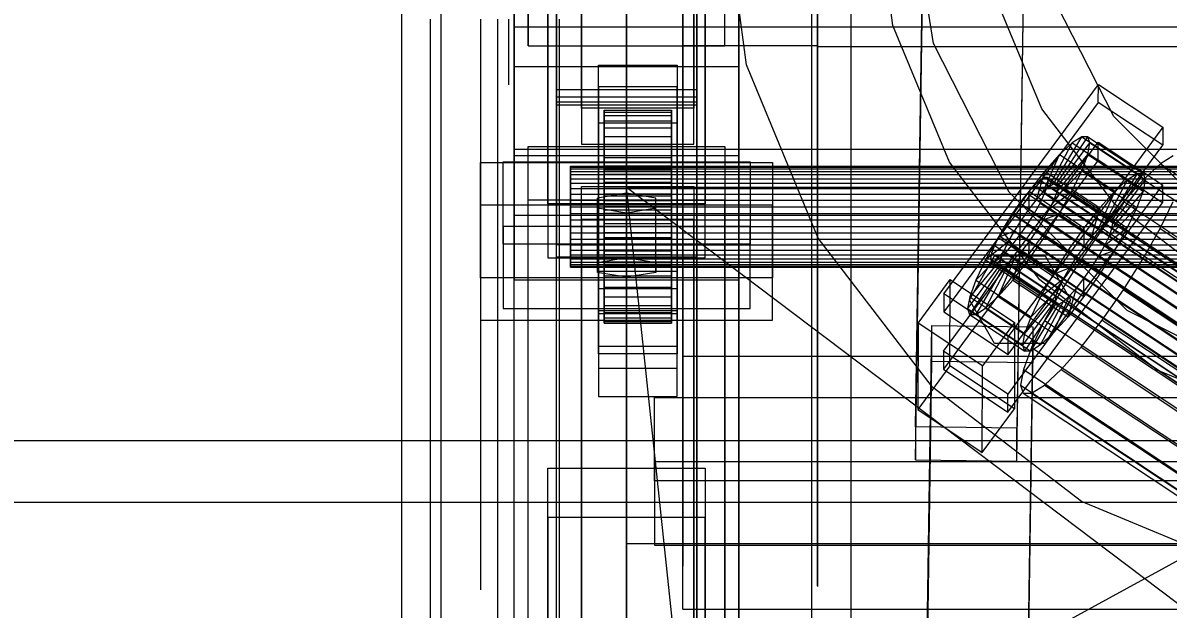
# Model space of a CAD drawing. Header units: millimetres. Extents: x -1970 to 34302, y -65268 to 6837.
# Drawn here: x -537.5 to -333.6, y -34380 to -34275.7 of the extents above; entities that cross this region are included whole.
import ezdxf

# ---------------------------------------------------------------- set-up
doc = ezdxf.new("R2010")
doc.units = ezdxf.units.MM
for name, color, linetype, lineweight in [('COTAS_O', 1, 'Continuous', 0), ('frontal_briquetadora', 7, 'Continuous', 0), ('frontal_C01', 7, 'Continuous', 0), ('frontal_C02', 7, 'Continuous', 0), ('frontal_mezcladora', 7, 'Continuous', 0), ('frontal_tolva', 7, 'Continuous', 0)]:
    doc.layers.add(name, color=color, linetype=linetype, lineweight=lineweight)
doc.dimstyles.new('R19_100', dxfattribs={"dimtxt": 250, "dimasz": 150, "dimexe": 150, "dimexo": 80, "dimgap": 100, "dimtad": 1, "dimtih": 1, "dimtoh": 1, "dimdsep": 46, "dimcen": 0.09, "dimadec": 0, "dimazin": 0, "dimtfac": 1, "dimtdec": 4, "dimtofl": 0, "dimtmove": 0, "dimatfit": 3, "dimfxl": 1, "dimtolj": 1, "dimtzin": 0, "dimarcsym": 0})

# ---------------------------------------------------------------- blocks, each defined once
blk = doc.blocks.new('*D35')
at = {"layer": 'COTAS_O', "color": 0, "lineweight": -2, "transparency": 16777216}
for p, q in [((-1725, -34320), (-1725, -33550)), ((1725, -34320), (1725, -33550)), ((-1575, -33700), (1575, -33700))]:
    blk.add_line(p, q, dxfattribs=at)
at = {"layer": 'COTAS_O', "color": 0, "transparency": 16777216}
for points in [[(-1575, -33675), (-1575, -33725), (-1725, -33700)], [(1575, -33675), (1575, -33725), (1725, -33700)]]:
    blk.add_solid(points, dxfattribs=at)
at = {"layer": 'Defpoints', "color": 0, "transparency": 16777216}
for p in [(1725, -33700), (-1725, -34400), (1725, -34400)]:
    blk.add_point(p, dxfattribs=at)
blk = doc.blocks.new('*D38')
at = {"layer": 'COTAS_O', "color": 0, "lineweight": -2, "transparency": 16777216}
for p, q in [((-570, -33700), (200, -33700)), ((50, -34750), (50, -33850)), ((-570, -34900), (200, -34900))]:
    blk.add_line(p, q, dxfattribs=at)
at = {"layer": 'COTAS_O', "color": 0, "transparency": 16777216}
for points in [[(25, -33850), (75, -33850), (50, -33700)], [(25, -34750), (75, -34750), (50, -34900)]]:
    blk.add_solid(points, dxfattribs=at)
at = {"layer": 'Defpoints', "color": 0, "transparency": 16777216}
for p in [(-650, -33700), (50, -33700), (-650, -34900)]:
    blk.add_point(p, dxfattribs=at)
blk = doc.blocks.new('*D39')
at = {"layer": 'COTAS_O', "color": 0, "lineweight": -2, "transparency": 16777216}
for p, q in [((-650, -34820), (-650, -34050)), ((650, -34820), (650, -34050)), ((-500, -34200), (500, -34200))]:
    blk.add_line(p, q, dxfattribs=at)
at = {"layer": 'COTAS_O', "color": 0, "transparency": 16777216}
for points in [[(-500, -34175), (-500, -34225), (-650, -34200)], [(500, -34175), (500, -34225), (650, -34200)]]:
    blk.add_solid(points, dxfattribs=at)
at = {"layer": 'Defpoints', "color": 0, "transparency": 16777216}
for p in [(650, -34200), (-650, -34900), (650, -34900)]:
    blk.add_point(p, dxfattribs=at)

msp = doc.modelspace()

# ---------------------------------------------------------------- linework, layer by layer
at = {"layer": 'frontal_briquetadora'}
for p, q in [((-430, -34680), (-430, -33820)), ((-430, -34060), (-430, -34490)), ((-430, -34060), (-430, -34305)), ((-430, -34496), (-430, -34060)), ((-430, -34260), (-430, -34305)), ((-430, -34680), (-430, -34260)), ((-430, -34496), (-430, -34260)), ((-396, -34260.18), (-396, -34279.956)), ((-420, -34260.694), (-420, -34279.784)), ((-396, -34260.694), (-396, -34279.784)), ((-420, -34289.306), (-420, -34270.216)), ((-396, -34289.82), (-396, -34270.044)), ((-396, -34289.306), (-396, -34270.216)), ((-465, -34275), (-465, -34294.486)), ((-465, -34275), (-465, -34294.427)), ((-456, -34275), (-456, -34293.742)), ((-453, -34275), (-453, -34294.704)), ((-453, -34275), (-453, -34294.486)), ((-453, -34275), (-453, -34294.928)), ((-453, -34275), (-453, -34293.742)), ((-451, -34275), (-451, -34280.207)), ((-442, -34275), (-442, -34294.346)), ((-442, -34275), (-442, -34280.207)), ((-442, -34275), (-442, -34294.867)), ((-442, -34275), (-442, -34294.928)), ((-430, -34275), (-430, -34278.905)), ((-430, -34275), (-430, -34293.742)), ((-430, -34275), (-430, -34294.346)), ((-430, -34275), (-430, -34294.867)), ((-396, -34275), (-396, -34294.704)), ((-396, -34275), (-396, -34294.509)), ((-451, -34280.207), (-451, -34284.382)), ((-442, -34280.207), (-442, -34284.382)), ((-430, -34278.905), (-430, -34282.036)), ((-396, -34279.784), (-420, -34279.784)), ((-420, -34279.784), (-420, -34298.691)), ((-396, -34279.784), (-396, -34298.691)), ((-160, -34279.956), (-396, -34279.956)), ((-396, -34279.956), (-396, -34299.541)), ((-430, -34282.036), (-430, -34283.774)), ((-451, -34284.382), (-451, -34286.699)), ((-442, -34284.382), (-442, -34286.699)), ((-420, -34307.847), (-420, -34289.306)), ((-396, -34307.847), (-396, -34289.306)), ((-396, -34309.026), (-396, -34289.82)), ((-465, -34294.427), (-465, -34313.547)), ((-465, -34294.486), (-465, -34313.797)), ((-456, -34293.742), (-456, -34311.847)), ((-453, -34293.742), (-453, -34311.847)), ((-453, -34294.486), (-453, -34313.797)), ((-453, -34294.704), (-453, -34313.651)), ((-453, -34294.928), (-453, -34314.542)), ((-442, -34294.346), (-442, -34313.41)), ((-442, -34294.867), (-442, -34314.554)), ((-442, -34294.928), (-442, -34314.542)), ((-430, -34293.742), (-430, -34311.847)), ((-430, -34294.346), (-430, -34313.41)), ((-430, -34294.867), (-430, -34314.554)), ((-396, -34294.509), (-396, -34313.268)), ((-396, -34294.704), (-396, -34313.651)), ((-420, -34298.691), (-420, -34316.687)), ((-396, -34298.691), (-396, -34316.687)), ((-396, -34299.541), (-396, -34318.183)), ((-430, -34305), (-430, -34471)), ((-418, -34418.333), (-430, -34305)), ((-210, -34305), (-430, -34305)), ((-210, -34471), (-430, -34305)), ((-430, -34680), (-430, -34305)), ((-430, -34305), (-430, -34496)), ((-210, -34305), (-418, -34418.333)), ((-420, -34325.125), (-420, -34307.847)), ((-396, -34325.125), (-396, -34307.847)), ((-396, -34326.924), (-396, -34309.026)), ((-456, -34311.847), (-456, -34328.696)), ((-453, -34311.847), (-453, -34328.696)), ((-430, -34311.847), (-430, -34328.696)), ((-396, -34313.268), (-396, -34330.557)), ((-465, -34313.547), (-465, -34332.059)), ((-465, -34313.797), (-465, -34332.755)), ((-453, -34313.651), (-453, -34331.113)), ((-453, -34313.797), (-453, -34332.755)), ((-453, -34314.542), (-453, -34333.532)), ((-442, -34313.41), (-442, -34331.914)), ((-442, -34314.542), (-442, -34333.532)), ((-442, -34314.554), (-442, -34333.882)), ((-430, -34313.41), (-430, -34331.914)), ((-430, -34314.554), (-430, -34333.882)), ((-396, -34313.651), (-396, -34331.113)), ((-420, -34316.687), (-420, -34333.081)), ((-396, -34316.687), (-396, -34333.081)), ((-396, -34318.183), (-396, -34335.166)), ((-420, -34340.477), (-420, -34325.125)), ((-396, -34340.477), (-396, -34325.125)), ((-396, -34342.827), (-396, -34326.924)), ((-456, -34328.696), (-456, -34343.717)), ((-453, -34328.696), (-453, -34343.717)), ((-430, -34328.696), (-430, -34343.717)), ((-453, -34331.113), (-453, -34346.418)), ((-396, -34330.557), (-396, -34345.711)), ((-396, -34331.113), (-396, -34346.418)), ((-465, -34332.059), (-465, -34349.672)), ((-465, -34332.755), (-465, -34351.191)), ((-453, -34332.755), (-453, -34351.191)), ((-453, -34333.532), (-453, -34351.599)), ((-442, -34331.914), (-442, -34349.588)), ((-442, -34333.532), (-442, -34351.599)), ((-430, -34331.914), (-430, -34349.588)), ((-420, -34333.081), (-420, -34347.243)), ((-396, -34333.081), (-396, -34347.243)), ((-442, -34333.882), (-442, -34352.677)), ((-430, -34333.882), (-430, -34352.677)), ((-396, -34335.166), (-396, -34349.836)), ((-420, -34353.313), (-420, -34340.477)), ((-396, -34353.313), (-396, -34340.477)), ((-456, -34343.717), (-456, -34356.398)), ((-453, -34343.717), (-453, -34356.398)), ((-430, -34343.717), (-430, -34356.398)), ((-396, -34356.124), (-396, -34342.827)), ((-396, -34345.711), (-396, -34358.147)), ((-453, -34346.418), (-453, -34358.978)), ((-420, -34347.243), (-420, -34358.629)), ((-396, -34346.418), (-396, -34358.978)), ((-396, -34347.243), (-396, -34358.629)), ((-465, -34349.672), (-465, -34366.107)), ((-442, -34349.588), (-442, -34366.174)), ((-430, -34349.588), (-430, -34366.174)), ((-396, -34349.836), (-396, -34361.631)), ((-465, -34351.191), (-465, -34368.936)), ((-453, -34351.191), (-453, -34368.936)), ((-453, -34351.599), (-453, -34368.458)), ((-442, -34351.599), (-442, -34368.458)), ((-442, -34352.677), (-442, -34370.769)), ((-430, -34352.677), (-430, -34370.769)), ((-420, -34363.139), (-420, -34353.313)), ((-396, -34363.139), (-396, -34353.313)), ((-396, -34366.303), (-396, -34356.124)), ((-456, -34356.398), (-456, -34366.307)), ((-453, -34356.398), (-453, -34366.307)), ((-430, -34356.398), (-430, -34366.307)), ((-396, -34358.147), (-396, -34367.388)), ((-453, -34358.978), (-453, -34368.312)), ((-430, -34361.302), (-430, -34359.564)), ((-420, -34358.629), (-420, -34366.801)), ((-396, -34358.629), (-396, -34366.801)), ((-396, -34358.978), (-396, -34368.312)), ((-430, -34364.433), (-430, -34361.302)), ((-396, -34361.631), (-396, -34370.096)), ((-420, -34369.578), (-420, -34363.139)), ((-396, -34369.578), (-396, -34363.139)), ((-465, -34366.107), (-465, -34381.105)), ((-456, -34366.307), (-456, -34373.106)), ((-453, -34366.307), (-453, -34373.106)), ((-442, -34366.174), (-442, -34381.431)), ((-430, -34368.338), (-430, -34364.433)), ((-430, -34366.174), (-430, -34381.431)), ((-430, -34366.307), (-430, -34373.106)), ((-396, -34372.973), (-396, -34366.303)), ((-453, -34368.312), (-453, -34374.059)), ((-430, -34368.338), (-188, -34368.338)), ((-430, -34368.338), (-430, -34372.243)), ((-420, -34366.801), (-420, -34371.445)), ((-396, -34366.801), (-396, -34371.445)), ((-396, -34367.388), (-396, -34373.079)), ((-396, -34368.312), (-396, -34374.059)), ((-465, -34368.936), (-465, -34385.831)), ((-453, -34368.458), (-453, -34383.843)), ((-453, -34368.936), (-453, -34385.831)), ((-442, -34368.458), (-442, -34383.843)), ((-420, -34372.383), (-420, -34369.578)), ((-396, -34372.383), (-396, -34369.578)), ((-396, -34370.096), (-396, -34374.907)), ((-442, -34370.769), (-442, -34387.994)), ((-430, -34370.769), (-430, -34387.994)), ((-430, -34372.243), (-430, -34375.375)), ((-420, -34371.445), (-420, -34372.383)), ((-396, -34371.445), (-396, -34372.383)), ((-456, -34373.106), (-456, -34376.565)), ((-453, -34373.106), (-453, -34376.565)), ((-453, -34374.059), (-453, -34376)), ((-430, -34373.106), (-430, -34376.565)), ((-396, -34375.878), (-396, -34372.973)), ((-396, -34373.079), (-396, -34375)), ((-396, -34374.059), (-396, -34376)), ((-430, -34375.375), (-430, -34377.112)), ((-396, -34374.907), (-396, -34375.878))]:
    msp.add_line(p, q, dxfattribs=at)
at = {"layer": 'frontal_C01'}
for p, q in [((-450, -34283.513), (-450, -33899.304)), ((-410, -33899.304), (-410, -34283.513)), ((-450, -34321.407), (-450, -33937.198)), ((-410, -34321.407), (-410, -33937.198)), ((-470, -35975), (-470, -34088.498)), ((-463, -35975), (-463, -34088.498)), ((-397, -35975), (-397, -34088.498)), ((-390, -35975), (-390, -34088.498)), ((-438, -34290.871), (-438, -34147.925)), ((-418, -34147.925), (-418, -34290.871)), ((-438, -34154.329), (-438, -34297.274)), ((-418, -34297.274), (-418, -34154.329)), ((-450, -34553.51), (-450, -34169.301)), ((-410, -34169.301), (-410, -34553.51)), ((-442.5, -34287.519), (-442.5, -34178.044)), ((-417.5, -34178.044), (-417.5, -34287.519)), ((-442.5, -34317.401), (-442.5, -34207.926)), ((-417.5, -34317.401), (-417.5, -34207.926)), ((-450, -34600.878), (-450, -34216.669)), ((-444, -34307.886), (-444, -34216.422)), ((-416, -34216.422), (-416, -34307.886)), ((-410, -34600.878), (-410, -34216.669)), ((-444, -34226.027), (-444, -34317.491)), ((-416, -34317.491), (-416, -34226.027)), ((-410, -34283.513), (-450, -34283.513)), ((-450, -34283.513), (-450, -34321.407)), ((-450, -34667.722), (-450, -34283.513)), ((-435, -34287.081), (-435, -34283.239)), ((-435, -34283.239), (-421, -34283.239)), ((-435, -34323.028), (-435, -34283.239)), ((-421, -34283.239), (-421, -34287.081)), ((-421, -34283.239), (-421, -34323.028)), ((-410, -34321.407), (-410, -34283.513)), ((-410, -34283.513), (-410, -34667.722)), ((-373.501, -34323.885), (-345.969, -34286.646)), ((-345.981, -34289.847), (-345.969, -34286.646)), ((-345.969, -34286.646), (-334.501, -34294.257)), ((-442.5, -34317.401), (-442.5, -34287.519)), ((-442.5, -34287.519), (-417.5, -34287.519)), ((-421, -34287.081), (-435, -34287.081)), ((-435, -34287.081), (-435, -34326.871)), ((-421, -34326.871), (-421, -34287.081)), ((-417.5, -34287.519), (-417.5, -34317.401)), ((-417.5, -34289.775), (-442.5, -34289.775)), ((-442.5, -34289.775), (-442.5, -34315.145)), ((-442.5, -34948.719), (-442.5, -34289.775)), ((-418, -34290.871), (-438, -34290.871)), ((-438, -34290.871), (-438, -34297.274)), ((-418, -34297.274), (-418, -34290.871)), ((-417.5, -34315.145), (-417.5, -34289.775)), ((-417.5, -34289.775), (-417.5, -34948.719)), ((-345.981, -34289.847), (-373.513, -34327.086)), ((-334.513, -34297.459), (-345.981, -34289.847)), ((-434, -34301.196), (-434, -34291.217)), ((-434, -34291.217), (-434, -34291.548)), ((-434, -34291.217), (-422, -34291.217)), ((-434, -34292.178), (-434, -34291.217)), ((-434, -34301.353), (-434, -34291.548)), ((-434, -34291.548), (-434, -34293.148)), ((-434, -34291.548), (-422, -34291.548)), ((-434, -34301.652), (-434, -34292.178)), ((-434, -34292.178), (-422, -34292.178)), ((-434, -34294.366), (-434, -34292.178)), ((-422, -34291.548), (-422, -34291.217)), ((-422, -34291.217), (-422, -34301.196)), ((-422, -34291.217), (-422, -34292.178)), ((-422, -34293.148), (-422, -34291.548)), ((-422, -34291.548), (-422, -34301.353)), ((-422, -34292.178), (-422, -34301.652)), ((-422, -34292.178), (-422, -34294.366)), ((-435, -34297.327), (-435, -34293.485)), ((-435, -34293.485), (-421, -34293.485)), ((-435, -34333.274), (-435, -34293.485)), ((-434, -34302.111), (-434, -34293.148)), ((-434, -34293.148), (-434, -34295.91)), ((-434, -34293.148), (-422, -34293.148)), ((-434, -34302.688), (-434, -34294.366)), ((-434, -34294.366), (-422, -34294.366)), ((-434, -34297.631), (-434, -34294.366)), ((-422, -34295.91), (-422, -34293.148)), ((-422, -34293.148), (-422, -34302.111)), ((-422, -34294.366), (-422, -34302.688)), ((-422, -34294.366), (-422, -34297.631)), ((-421, -34293.485), (-421, -34297.327)), ((-421, -34293.485), (-421, -34333.274)), ((-334.501, -34294.257), (-362.033, -34331.496)), ((-334.501, -34294.257), (-334.513, -34297.459)), ((-434, -34303.419), (-434, -34295.91)), ((-434, -34295.91), (-434, -34299.643)), ((-434, -34295.91), (-422, -34295.91)), ((-422, -34299.643), (-422, -34295.91)), ((-422, -34295.91), (-422, -34303.419)), ((-373.539, -34334.13), (-346.008, -34296.891)), ((-354.71, -34304.782), (-350.645, -34297.032)), ((-353.892, -34304.269), (-348.918, -34295.949)), ((-353.378, -34304.266), (-347.835, -34295.944)), ((-353.205, -34304.774), (-347.47, -34297.016)), ((-350.645, -34297.032), (-352.899, -34299.118)), ((-348.918, -34295.949), (-350.645, -34297.032)), ((-350.645, -34297.032), (-340.816, -34303.556)), ((-347.835, -34295.944), (-348.918, -34295.949)), ((-348.918, -34295.949), (-339.088, -34302.474)), ((-347.847, -34299.093), (-347.47, -34297.016)), ((-347.835, -34295.944), (-338.005, -34302.468)), ((-347.47, -34297.016), (-347.835, -34295.944)), ((-347.47, -34297.016), (-337.64, -34303.541)), ((-346.02, -34300.093), (-346.008, -34296.891)), ((-346.008, -34296.891), (-334.539, -34304.503)), ((-447.5, -34307.263), (-447.5, -34297.657)), ((-447.5, -34297.657), (-412.5, -34297.657)), ((-447.5, -34572.391), (-447.5, -34297.657)), ((-438, -34297.274), (-418, -34297.274)), ((-421, -34297.327), (-435, -34297.327)), ((-435, -34297.327), (-435, -34337.116)), ((-434, -34304.235), (-434, -34297.631)), ((-434, -34297.631), (-422, -34297.631)), ((-434, -34301.752), (-434, -34297.631)), ((-422, -34297.631), (-422, -34304.235)), ((-422, -34297.631), (-422, -34301.752)), ((-421, -34337.116), (-421, -34297.327)), ((-412.5, -34297.657), (-412.5, -34307.263)), ((-412.5, -34297.657), (-412.5, -34572.391)), ((-362.045, -34334.698), (-334.513, -34297.459)), ((-353.384, -34305.758), (-347.847, -34299.093)), ((-348.941, -34302.033), (-347.847, -34299.093)), ((-347.847, -34299.093), (-338.017, -34305.617)), ((-456, -34321.039), (-456, -34300.548)), ((-456, -34300.548), (-404, -34300.548)), ((-456, -34308.127), (-456, -34300.548)), ((-434, -34305.188), (-434, -34299.643)), ((-434, -34299.643), (-434, -34304.094)), ((-434, -34299.643), (-422, -34299.643)), ((-422, -34304.094), (-422, -34299.643)), ((-422, -34299.643), (-422, -34305.188)), ((-404, -34300.548), (-404, -34321.039)), ((-404, -34300.548), (-404, -34308.127)), ((-346.02, -34300.093), (-373.551, -34337.332)), ((-355.777, -34305.77), (-352.899, -34299.118)), ((-352.899, -34299.118), (-355.525, -34302.066)), ((-352.899, -34299.118), (-343.069, -34305.642)), ((-334.551, -34307.705), (-346.02, -34300.093)), ((-334.938, -34300.771), (-337.95, -34303.56)), ((-332.629, -34299.324), (-334.938, -34300.771)), ((-334.938, -34300.771), (-150.629, -34423.103)), ((-440, -34301.652), (-440, -34301.196)), ((-440, -34301.196), (-440, -34301.353)), ((-440, -34301.196), (440, -34301.196)), ((-440, -34301.353), (-440, -34302.111)), ((-440, -34301.353), (440, -34301.353)), ((-440, -34302.688), (-440, -34301.652)), ((-440, -34301.652), (440, -34301.652)), ((-440, -34302.111), (-440, -34303.419)), ((-440, -34302.111), (440, -34302.111)), ((-440, -34304.235), (-440, -34302.688)), ((-440, -34302.688), (440, -34302.688)), ((-434, -34301.353), (-434, -34301.196)), ((-422, -34301.196), (-434, -34301.196)), ((-434, -34301.196), (-434, -34301.652)), ((-434, -34302.111), (-434, -34301.353)), ((-422, -34301.353), (-434, -34301.353)), ((-422, -34301.652), (-434, -34301.652)), ((-434, -34301.652), (-434, -34302.688)), ((-434, -34306.186), (-434, -34301.752)), ((-434, -34301.752), (-422, -34301.752)), ((-434, -34306.446), (-434, -34301.752)), ((-434, -34303.419), (-434, -34302.111)), ((-422, -34302.111), (-434, -34302.111)), ((-422, -34302.688), (-434, -34302.688)), ((-434, -34302.688), (-434, -34304.235)), ((-422, -34301.196), (-422, -34301.353)), ((-422, -34301.652), (-422, -34301.196)), ((-422, -34301.353), (-422, -34302.111)), ((-422, -34302.688), (-422, -34301.652)), ((-422, -34301.752), (-422, -34306.186)), ((-422, -34301.752), (-422, -34306.446)), ((-422, -34302.111), (-422, -34303.419)), ((-422, -34304.235), (-422, -34302.688)), ((-355.525, -34302.066), (-358.345, -34305.673)), ((-357.021, -34307.166), (-355.525, -34302.066)), ((-355.53, -34303.182), (-356.348, -34303.694)), ((-355.017, -34303.179), (-355.53, -34303.182)), ((-355.53, -34303.182), (-141.731, -34445.086)), ((-355.525, -34302.066), (-345.695, -34308.59)), ((-354.844, -34303.687), (-355.017, -34303.179)), ((-355.017, -34303.179), (-141.218, -34445.083)), ((-353.902, -34307.151), (-348.941, -34302.033)), ((-350.678, -34305.635), (-348.941, -34302.033)), ((-348.941, -34302.033), (-339.111, -34308.557)), ((-339.088, -34302.474), (-344.062, -34310.793)), ((-338.005, -34302.468), (-343.549, -34310.791)), ((-340.816, -34303.556), (-339.088, -34302.474)), ((-339.088, -34302.474), (-338.005, -34302.468)), ((-338.005, -34302.468), (-337.64, -34303.541)), ((-440, -34303.419), (-440, -34305.188)), ((-440, -34303.419), (440, -34303.419)), ((-440, -34306.186), (-440, -34304.235)), ((-440, -34304.235), (440, -34304.235)), ((-440, -34305.188), (-440, -34307.296)), ((-440, -34305.188), (440, -34305.188)), ((-434, -34305.188), (-434, -34303.419)), ((-422, -34303.419), (-434, -34303.419)), ((-434, -34304.094), (-434, -34307.296)), ((-422, -34304.094), (-434, -34304.094)), ((-434, -34304.094), (-434, -34308.96)), ((-422, -34304.235), (-434, -34304.235)), ((-434, -34304.235), (-434, -34306.186)), ((-434, -34307.296), (-434, -34305.188)), ((-422, -34305.188), (-434, -34305.188)), ((-422, -34303.419), (-422, -34305.188)), ((-422, -34307.296), (-422, -34304.094)), ((-422, -34308.96), (-422, -34304.094)), ((-422, -34306.186), (-422, -34304.235)), ((-422, -34305.188), (-422, -34307.296)), ((-334.539, -34304.503), (-362.071, -34341.742)), ((-357.415, -34304.683), (-358.659, -34306.079)), ((-356.348, -34303.694), (-357.415, -34304.683)), ((-357.415, -34304.683), (-143.617, -34446.587)), ((-356.348, -34303.694), (-142.549, -34445.599)), ((-355.777, -34305.77), (-354.71, -34304.782)), ((-355.541, -34306.063), (-355.022, -34304.671)), ((-355.022, -34304.671), (-354.844, -34303.687)), ((-355.022, -34304.671), (-141.224, -34446.575)), ((-354.844, -34303.687), (-141.045, -34445.591)), ((-354.71, -34304.782), (-353.892, -34304.269)), ((-344.88, -34311.306), (-354.71, -34304.782)), ((-353.892, -34304.269), (-353.378, -34304.266)), ((-344.062, -34310.793), (-353.892, -34304.269)), ((-353.205, -34304.774), (-353.384, -34305.758)), ((-343.549, -34310.791), (-353.378, -34304.266)), ((-353.378, -34304.266), (-353.205, -34304.774)), ((-343.376, -34311.299), (-353.205, -34304.774)), ((-340.816, -34303.556), (-344.88, -34311.306)), ((-337.64, -34303.541), (-343.376, -34311.299)), ((-343.069, -34305.642), (-340.816, -34303.556)), ((-337.95, -34303.56), (-341.461, -34307.5)), ((-337.64, -34303.541), (-338.017, -34305.617)), ((-337.95, -34303.56), (-153.641, -34425.891)), ((-334.539, -34304.503), (-334.551, -34307.705)), ((-412.5, -34307.263), (-447.5, -34307.263)), ((-447.5, -34581.997), (-447.5, -34307.263)), ((-440, -34308.41), (-440, -34306.186)), ((-440, -34306.186), (440, -34306.186)), ((-422, -34306.186), (-434, -34306.186)), ((-434, -34306.186), (-434, -34308.41)), ((-434, -34308.41), (-434, -34306.446)), ((-434, -34306.446), (-422, -34306.446)), ((-434, -34311.395), (-434, -34306.446)), ((-422, -34308.41), (-422, -34306.186)), ((-422, -34306.446), (-422, -34308.41)), ((-422, -34306.446), (-422, -34311.395)), ((-412.5, -34581.997), (-412.5, -34307.263)), ((-358.345, -34305.673), (-361.166, -34309.696)), ((-358.659, -34306.079), (-359.995, -34307.788)), ((-358.659, -34306.079), (-144.861, -34447.983)), ((-358.345, -34305.673), (-358.357, -34308.875)), ((-358.357, -34308.875), (-357.021, -34307.166)), ((-348.515, -34312.198), (-358.345, -34305.673)), ((-357.021, -34307.166), (-355.777, -34305.77)), ((-347.191, -34313.69), (-357.021, -34307.166)), ((-356.363, -34307.77), (-355.541, -34306.063)), ((-345.947, -34312.294), (-355.777, -34305.77)), ((-355.541, -34306.063), (-141.742, -34447.968)), ((-354.725, -34308.857), (-350.678, -34305.635)), ((-353.902, -34307.151), (-354.725, -34308.857)), ((-353.384, -34305.758), (-353.902, -34307.151)), ((-344.073, -34313.675), (-353.902, -34307.151)), ((-343.554, -34312.282), (-353.384, -34305.758)), ((-352.938, -34309.655), (-350.678, -34305.635)), ((-350.678, -34305.635), (-340.848, -34312.159)), ((-343.069, -34305.642), (-345.947, -34312.294)), ((-345.695, -34308.59), (-343.069, -34305.642)), ((-338.017, -34305.617), (-343.554, -34312.282)), ((-338.017, -34305.617), (-339.111, -34308.557)), ((-404, -34308.127), (-456, -34308.127)), ((-456, -34308.127), (-456, -34328.618)), ((-416, -34307.886), (-444, -34307.886)), ((-444, -34307.886), (-444, -34317.491)), ((-440, -34307.296), (-440, -34309.601)), ((440, -34307.296), (-440, -34307.296)), ((-440, -34310.754), (-440, -34308.41)), ((-440, -34308.41), (440, -34308.41)), ((-434, -34307.296), (-422, -34307.296)), ((-434, -34309.601), (-434, -34307.296)), ((-422, -34308.41), (-434, -34308.41)), ((-434, -34308.41), (-434, -34310.754)), ((-434, -34309.601), (-434, -34308.96)), ((-434, -34308.96), (-434, -34313.909)), ((-434, -34308.96), (-422, -34308.96)), ((-422, -34307.296), (-422, -34309.601)), ((-422, -34310.754), (-422, -34308.41)), ((-422, -34313.909), (-422, -34308.96)), ((-422, -34308.96), (-422, -34309.601)), ((-416, -34317.491), (-416, -34307.886)), ((-404, -34328.618), (-404, -34308.127)), ((-362.083, -34344.944), (-334.551, -34307.705)), ((-359.995, -34307.788), (-361.332, -34309.693)), ((-146.196, -34449.692), (-359.995, -34307.788)), ((-359.693, -34310.78), (-358.357, -34308.875)), ((-358.357, -34308.875), (-348.527, -34315.399)), ((-357.434, -34309.674), (-356.363, -34307.77)), ((-356.363, -34307.77), (-142.565, -34449.674)), ((-354.725, -34308.857), (-355.796, -34310.761)), ((-344.895, -34315.381), (-354.725, -34308.857)), ((-348.515, -34312.198), (-345.695, -34308.59)), ((-345.695, -34308.59), (-347.191, -34313.69)), ((-341.461, -34307.5), (-345.231, -34312.323)), ((-339.111, -34308.557), (-344.073, -34313.675)), ((-341.461, -34307.5), (-157.152, -34429.832)), ((-339.111, -34308.557), (-340.848, -34312.159)), ((-334.981, -34312.272), (-332.659, -34307.456)), ((-440, -34309.601), (-440, -34311.945)), ((-440, -34309.601), (440, -34309.601)), ((-440, -34313.059), (-440, -34310.754)), ((-440, -34310.754), (440, -34310.754)), ((-434, -34311.945), (-434, -34309.601)), ((-422, -34309.601), (-434, -34309.601)), ((-434, -34310.754), (-434, -34311.395)), ((-422, -34310.754), (-434, -34310.754)), ((-434, -34310.754), (-434, -34313.059)), ((-422, -34309.601), (-422, -34311.945)), ((-422, -34311.395), (-422, -34310.754)), ((-422, -34313.059), (-422, -34310.754)), ((-361.166, -34309.696), (-363.797, -34313.859)), ((-361.332, -34309.693), (-362.578, -34311.665)), ((-361.332, -34309.693), (-147.533, -34451.597)), ((-359.693, -34310.78), (-361.166, -34309.696)), ((-361.166, -34309.696), (-351.336, -34316.22)), ((-360.939, -34312.752), (-359.693, -34310.78)), ((-349.863, -34317.305), (-359.693, -34310.78)), ((-358.68, -34311.645), (-357.434, -34309.674)), ((-357.434, -34309.674), (-143.635, -34451.578)), ((-355.796, -34310.761), (-357.042, -34312.733)), ((-355.796, -34310.761), (-352.938, -34309.655)), ((-345.966, -34317.285), (-355.796, -34310.761)), ((-355.569, -34313.818), (-352.938, -34309.655)), ((-352.938, -34309.655), (-343.108, -34316.179)), ((-344.88, -34311.306), (-345.947, -34312.294)), ((-344.062, -34310.793), (-344.88, -34311.306)), ((-343.549, -34310.791), (-344.062, -34310.793)), ((-343.554, -34312.282), (-343.376, -34311.299)), ((-343.376, -34311.299), (-343.549, -34310.791)), ((-440, -34311.945), (-440, -34314.169)), ((-440, -34311.945), (440, -34311.945)), ((-440, -34315.168), (-440, -34313.059)), ((-440, -34313.059), (440, -34313.059)), ((-434, -34311.395), (-422, -34311.395)), ((-434, -34316.261), (-434, -34311.395)), ((-434, -34314.169), (-434, -34311.945)), ((-434, -34311.945), (-434, -34313.909)), ((-422, -34311.945), (-434, -34311.945)), ((-434, -34313.059), (-434, -34316.261)), ((-422, -34313.059), (-434, -34313.059)), ((-434, -34313.059), (-434, -34315.168)), ((-422, -34311.395), (-422, -34316.261)), ((-422, -34313.909), (-422, -34311.945)), ((-422, -34311.945), (-422, -34314.169)), ((-422, -34316.261), (-422, -34313.059)), ((-422, -34315.168), (-422, -34313.059)), ((-360.939, -34312.752), (-363.797, -34313.859)), ((-362.578, -34311.665), (-363.648, -34313.569)), ((-362.578, -34311.665), (-148.779, -34453.569)), ((-362.01, -34314.656), (-360.939, -34312.752)), ((-351.109, -34319.277), (-360.939, -34312.752)), ((-360.017, -34313.551), (-358.68, -34311.645)), ((-358.68, -34311.645), (-144.881, -34453.55)), ((-357.042, -34312.733), (-358.378, -34314.638)), ((-357.042, -34312.733), (-355.569, -34313.818)), ((-347.212, -34319.257), (-357.042, -34312.733)), ((-351.336, -34316.22), (-348.515, -34312.198)), ((-345.231, -34312.323), (-349.002, -34317.701)), ((-348.527, -34315.399), (-348.515, -34312.198)), ((-345.947, -34312.294), (-347.191, -34313.69)), ((-160.922, -34434.655), (-345.231, -34312.323)), ((-340.848, -34312.159), (-344.895, -34315.381)), ((-344.073, -34313.675), (-343.554, -34312.282)), ((-340.848, -34312.159), (-343.108, -34316.179)), ((-338.003, -34317.646), (-334.981, -34312.272)), ((-334.981, -34312.272), (-150.672, -34434.604)), ((-442.5, -34315.145), (-417.5, -34315.145)), ((-442.5, -34974.088), (-442.5, -34315.145)), ((-440, -34314.169), (-440, -34316.121)), ((-440, -34314.169), (440, -34314.169)), ((-440, -34316.936), (-440, -34315.168)), ((-440, -34315.168), (440, -34315.168)), ((-434, -34313.909), (-434, -34318.604)), ((-434, -34313.909), (-422, -34313.909)), ((-434, -34316.121), (-434, -34314.169)), ((-434, -34314.169), (-434, -34318.604)), ((-422, -34314.169), (-434, -34314.169)), ((-434, -34315.168), (-434, -34320.712)), ((-422, -34315.168), (-434, -34315.168)), ((-434, -34315.168), (-434, -34316.936)), ((-422, -34318.604), (-422, -34313.909)), ((-422, -34318.604), (-422, -34314.169)), ((-422, -34314.169), (-422, -34316.121)), ((-422, -34320.712), (-422, -34315.168)), ((-422, -34316.936), (-422, -34315.168)), ((-417.5, -34974.088), (-417.5, -34315.145)), ((-363.797, -34313.859), (-366.057, -34317.878)), ((-362.01, -34314.656), (-366.057, -34317.878)), ((-364.471, -34315.275), (-364.989, -34316.668)), ((-363.648, -34313.569), (-364.471, -34315.275)), ((-364.471, -34315.275), (-150.672, -34457.18)), ((-363.797, -34313.859), (-353.967, -34320.383)), ((-363.648, -34313.569), (-149.85, -34455.473)), ((-362.833, -34316.363), (-362.01, -34314.656)), ((-362.596, -34316.656), (-361.352, -34315.26)), ((-352.18, -34321.181), (-362.01, -34314.656)), ((-361.352, -34315.26), (-360.017, -34313.551)), ((-361.352, -34315.26), (-147.554, -34457.164)), ((-360.017, -34313.551), (-146.218, -34455.455)), ((-358.378, -34314.638), (-359.714, -34316.347)), ((-358.39, -34317.84), (-355.569, -34313.818)), ((-358.378, -34314.638), (-358.39, -34317.84)), ((-348.548, -34321.163), (-358.378, -34314.638)), ((-355.569, -34313.818), (-345.739, -34320.342)), ((-348.527, -34315.399), (-349.863, -34317.305)), ((-347.191, -34313.69), (-348.527, -34315.399)), ((-345.966, -34317.285), (-344.895, -34315.381)), ((-344.895, -34315.381), (-344.073, -34313.675)), ((-417.5, -34317.401), (-442.5, -34317.401)), ((-440, -34316.121), (-440, -34317.668)), ((-440, -34316.121), (440, -34316.121)), ((-440, -34318.244), (-440, -34316.936)), ((-440, -34316.936), (440, -34316.936)), ((-434, -34317.668), (-434, -34316.121)), ((-434, -34316.121), (-434, -34322.724)), ((-422, -34316.121), (-434, -34316.121)), ((-434, -34316.261), (-422, -34316.261)), ((-434, -34320.712), (-434, -34316.261)), ((-434, -34316.936), (-434, -34324.446)), ((-422, -34316.936), (-434, -34316.936)), ((-434, -34316.936), (-434, -34318.244)), ((-422, -34322.724), (-422, -34316.121)), ((-422, -34316.121), (-422, -34317.668)), ((-422, -34316.261), (-422, -34320.712)), ((-422, -34324.446), (-422, -34316.936)), ((-422, -34318.244), (-422, -34316.936)), ((-362.833, -34316.363), (-367.794, -34321.481)), ((-364.989, -34316.668), (-365.168, -34317.652)), ((-364.989, -34316.668), (-151.191, -34458.572)), ((-363.664, -34317.644), (-362.596, -34316.656)), ((-363.351, -34317.755), (-362.833, -34316.363)), ((-353.003, -34322.887), (-362.833, -34316.363)), ((-362.596, -34316.656), (-148.798, -34458.56)), ((-359.714, -34316.347), (-361.21, -34321.448)), ((-359.714, -34316.347), (-360.958, -34317.743)), ((-349.884, -34322.872), (-359.714, -34316.347)), ((-353.967, -34320.383), (-351.336, -34316.22)), ((-351.336, -34316.22), (-349.863, -34317.305)), ((-349.863, -34317.305), (-351.109, -34319.277)), ((-347.212, -34319.257), (-345.966, -34317.285)), ((-343.108, -34316.179), (-345.966, -34317.285)), ((-343.108, -34316.179), (-345.739, -34320.342)), ((-444, -34317.491), (-416, -34317.491)), ((-440, -34317.668), (-440, -34318.704)), ((-440, -34317.668), (440, -34317.668)), ((-440, -34319.002), (-440, -34318.244)), ((-440, -34318.244), (440, -34318.244)), ((-440, -34318.704), (-440, -34319.159)), ((-440, -34318.704), (440, -34318.704)), ((-440, -34319.159), (-440, -34319.002)), ((-440, -34319.002), (440, -34319.002)), ((-440, -34319.159), (440, -34319.159)), ((-434, -34318.704), (-434, -34317.668)), ((-434, -34317.668), (-434, -34325.99)), ((-422, -34317.668), (-434, -34317.668)), ((-434, -34318.244), (-434, -34327.207)), ((-422, -34318.244), (-434, -34318.244)), ((-434, -34318.244), (-434, -34319.002)), ((-434, -34318.604), (-434, -34322.724)), ((-434, -34318.604), (-422, -34318.604)), ((-434, -34319.159), (-434, -34318.704)), ((-434, -34318.704), (-434, -34328.178)), ((-422, -34318.704), (-434, -34318.704)), ((-434, -34319.002), (-434, -34328.808)), ((-422, -34319.002), (-434, -34319.002)), ((-434, -34319.002), (-434, -34319.159)), ((-434, -34319.159), (-434, -34329.139)), ((-422, -34319.159), (-434, -34319.159)), ((-422, -34325.99), (-422, -34317.668)), ((-422, -34317.668), (-422, -34318.704)), ((-422, -34327.207), (-422, -34318.244)), ((-422, -34319.002), (-422, -34318.244)), ((-422, -34322.724), (-422, -34318.604)), ((-422, -34328.178), (-422, -34318.704)), ((-422, -34318.704), (-422, -34319.159)), ((-422, -34328.808), (-422, -34319.002)), ((-422, -34319.159), (-422, -34319.002)), ((-422, -34329.139), (-422, -34319.159)), ((-363.53, -34318.739), (-369.265, -34326.497)), ((-363.357, -34319.247), (-368.9, -34327.569)), ((-363.351, -34317.755), (-368.888, -34324.42)), ((-362.843, -34319.244), (-367.817, -34327.564)), ((-366.057, -34317.878), (-367.794, -34321.481)), ((-362.025, -34318.731), (-366.09, -34326.481)), ((-366.057, -34317.878), (-356.228, -34324.402)), ((-365.168, -34317.652), (-364.995, -34318.159)), ((-365.168, -34317.652), (-151.369, -34459.556)), ((-364.995, -34318.159), (-364.482, -34318.157)), ((-364.995, -34318.159), (-151.196, -34460.064)), ((-364.482, -34318.157), (-363.664, -34317.644)), ((-364.482, -34318.157), (-150.683, -34460.061)), ((-360.958, -34317.743), (-363.836, -34324.395)), ((-363.664, -34317.644), (-149.865, -34459.548)), ((-363.53, -34318.739), (-363.351, -34317.755)), ((-363.357, -34319.247), (-363.53, -34318.739)), ((-353.7, -34325.263), (-363.53, -34318.739)), ((-362.843, -34319.244), (-363.357, -34319.247)), ((-353.527, -34325.771), (-363.357, -34319.247)), ((-353.521, -34324.28), (-363.351, -34317.755)), ((-362.025, -34318.731), (-362.843, -34319.244)), ((-353.014, -34325.769), (-362.843, -34319.244)), ((-360.958, -34317.743), (-362.025, -34318.731)), ((-352.196, -34325.256), (-362.025, -34318.731)), ((-361.21, -34321.448), (-358.39, -34317.84)), ((-351.128, -34324.268), (-360.958, -34317.743)), ((-358.39, -34317.84), (-348.56, -34324.364)), ((-353.967, -34320.383), (-351.109, -34319.277)), ((-349.002, -34317.701), (-352.519, -34323.266)), ((-351.109, -34319.277), (-352.18, -34321.181)), ((-349.002, -34317.701), (-164.693, -34440.032)), ((-348.548, -34321.163), (-347.212, -34319.257)), ((-345.739, -34320.342), (-347.212, -34319.257)), ((-341.52, -34323.211), (-338.003, -34317.646)), ((-338.003, -34317.646), (-153.694, -34439.977)), ((-404, -34321.039), (-456, -34321.039)), ((-456, -34321.039), (-456, -34328.618)), ((-450, -34321.407), (-410, -34321.407)), ((-450, -34705.616), (-450, -34321.407)), ((-435, -34334.594), (-435, -34319.866)), ((-435, -34319.866), (-421, -34319.866)), ((-435, -34327.445), (-435, -34319.866)), ((-434, -34320.712), (-422, -34320.712)), ((-434, -34324.446), (-434, -34320.712)), ((-422, -34320.712), (-422, -34324.446)), ((-421, -34319.866), (-421, -34334.594)), ((-421, -34319.866), (-421, -34327.445)), ((-410, -34705.616), (-410, -34321.407)), ((-404, -34328.618), (-404, -34321.039)), ((-378.086, -34329.131), (-372.35, -34321.372)), ((-372.408, -34336.741), (-372.35, -34321.372)), ((-372.35, -34321.372), (-360.882, -34328.984)), ((-367.794, -34321.481), (-368.888, -34324.42)), ((-367.794, -34321.481), (-357.964, -34328.005)), ((-363.836, -34324.395), (-361.21, -34321.448)), ((-361.21, -34321.448), (-351.38, -34327.972)), ((-356.228, -34324.402), (-353.967, -34320.383)), ((-356.228, -34324.402), (-352.18, -34321.181)), ((-352.18, -34321.181), (-353.003, -34322.887)), ((-349.884, -34322.872), (-348.548, -34321.163)), ((-345.739, -34320.342), (-348.56, -34324.364)), ((-348.56, -34324.364), (-348.548, -34321.163)), ((-421, -34323.028), (-435, -34323.028)), ((-435, -34323.028), (-435, -34326.871)), ((-434, -34322.724), (-434, -34325.99)), ((-434, -34322.724), (-422, -34322.724)), ((-422, -34325.99), (-422, -34322.724)), ((-421, -34326.871), (-421, -34323.028)), ((-357.964, -34328.005), (-353.003, -34322.887)), ((-352.519, -34323.266), (-355.541, -34328.639)), ((-353.003, -34322.887), (-353.521, -34324.28)), ((-352.519, -34323.266), (-168.21, -34445.597)), ((-351.38, -34327.972), (-349.884, -34322.872)), ((-351.128, -34324.268), (-349.884, -34322.872)), ((-345.291, -34328.588), (-341.52, -34323.211)), ((-341.52, -34323.211), (-157.211, -34445.542)), ((-434, -34324.446), (-422, -34324.446)), ((-434, -34327.207), (-434, -34324.446)), ((-422, -34324.446), (-422, -34327.207)), ((-373.501, -34323.885), (-373.513, -34327.086)), ((-362.033, -34331.496), (-373.501, -34323.885)), ((-368.888, -34324.42), (-369.265, -34326.497)), ((-368.888, -34324.42), (-359.058, -34330.945)), ((-366.09, -34326.481), (-363.836, -34324.395)), ((-363.836, -34324.395), (-354.006, -34330.919)), ((-359.436, -34333.021), (-353.7, -34325.263)), ((-359.058, -34330.945), (-353.521, -34324.28)), ((-357.964, -34328.005), (-356.228, -34324.402)), ((-356.26, -34333.006), (-352.196, -34325.256)), ((-354.006, -34330.919), (-351.128, -34324.268)), ((-353.521, -34324.28), (-353.7, -34325.263)), ((-353.7, -34325.263), (-353.527, -34325.771)), ((-353.014, -34325.769), (-352.196, -34325.256)), ((-352.196, -34325.256), (-351.128, -34324.268)), ((-348.56, -34324.364), (-351.38, -34327.972)), ((-435, -34326.871), (-421, -34326.871)), ((-421, -34327.445), (-435, -34327.445)), ((-435, -34327.445), (-435, -34342.173)), ((-434, -34325.99), (-434, -34328.178)), ((-434, -34325.99), (-422, -34325.99)), ((-434, -34327.207), (-422, -34327.207)), ((-434, -34328.808), (-434, -34327.207)), ((-422, -34328.178), (-422, -34325.99)), ((-422, -34327.207), (-422, -34328.808)), ((-421, -34342.173), (-421, -34327.445)), ((-373.513, -34327.086), (-362.045, -34334.698)), ((-369.265, -34326.497), (-368.9, -34327.569)), ((-369.265, -34326.497), (-359.436, -34333.021)), ((-368.9, -34327.569), (-367.817, -34327.564)), ((-368.9, -34327.569), (-359.07, -34334.094)), ((-367.817, -34327.564), (-366.09, -34326.481)), ((-367.817, -34327.564), (-357.987, -34334.088)), ((-366.09, -34326.481), (-356.26, -34333.006)), ((-359.07, -34334.094), (-353.527, -34325.771)), ((-357.987, -34334.088), (-353.014, -34325.769)), ((-353.527, -34325.771), (-353.014, -34325.769)), ((-456, -34328.618), (-404, -34328.618)), ((-434, -34328.178), (-434, -34329.139)), ((-434, -34328.178), (-422, -34328.178)), ((-434, -34328.808), (-422, -34328.808)), ((-434, -34329.139), (-434, -34328.808)), ((-434, -34329.139), (-422, -34329.139)), ((-422, -34329.139), (-422, -34328.178)), ((-422, -34328.808), (-422, -34329.139)), ((-378.512, -34521.488), (-375.644, -34329.54)), ((-378.086, -34329.131), (-378.143, -34344.499)), ((-366.618, -34336.742), (-378.086, -34329.131)), ((-375.644, -34335.944), (-375.644, -34329.54)), ((-375.644, -34329.54), (-357.646, -34329.781)), ((-360.882, -34328.984), (-366.618, -34336.742)), ((-360.882, -34328.984), (-360.939, -34344.353)), ((-359.058, -34330.945), (-357.964, -34328.005)), ((-355.541, -34328.639), (-357.863, -34333.455)), ((-355.541, -34328.639), (-171.232, -34450.971)), ((-351.38, -34327.972), (-354.006, -34330.919)), ((-349.061, -34333.411), (-345.291, -34328.588)), ((-345.291, -34328.588), (-160.982, -34450.92)), ((-362.045, -34334.698), (-362.033, -34331.496)), ((-357.646, -34329.781), (-360.514, -34521.729)), ((-359.436, -34333.021), (-359.058, -34330.945)), ((-357.646, -34329.781), (-357.646, -34336.185)), ((-354.006, -34330.919), (-356.26, -34333.006)), ((-421, -34333.274), (-435, -34333.274)), ((-435, -34333.274), (-435, -34337.116)), ((-421, -34337.116), (-421, -34333.274)), ((-359.07, -34334.094), (-359.436, -34333.021)), ((-357.863, -34333.455), (-359.326, -34337.385)), ((-356.26, -34333.006), (-357.987, -34334.088)), ((-357.863, -34333.455), (-173.554, -34455.787)), ((-352.572, -34337.351), (-349.061, -34333.411)), ((-349.061, -34333.411), (-164.752, -34455.743)), ((-421, -34334.594), (-435, -34334.594)), ((-435, -34334.594), (-435, -34342.173)), ((-421, -34342.173), (-421, -34334.594)), ((-373.539, -34334.13), (-373.551, -34337.332)), ((-362.071, -34341.742), (-373.539, -34334.13)), ((-357.987, -34334.088), (-359.07, -34334.094)), ((-435, -34337.116), (-421, -34337.116)), ((-378.512, -34527.892), (-375.644, -34335.944)), ((-372.408, -34336.741), (-378.143, -34344.499)), ((-357.646, -34336.185), (-375.644, -34335.944)), ((-373.551, -34337.332), (-362.083, -34344.944)), ((-360.939, -34344.353), (-372.408, -34336.741)), ((-366.675, -34352.111), (-366.618, -34336.742)), ((-360.514, -34528.133), (-357.646, -34336.185)), ((-359.326, -34337.385), (-359.83, -34340.161)), ((-359.326, -34337.385), (-175.016, -34459.717)), ((-355.584, -34340.14), (-352.572, -34337.351)), ((-352.572, -34337.351), (-168.263, -34459.683)), ((-362.083, -34344.944), (-362.071, -34341.742)), ((-359.83, -34340.161), (-359.341, -34341.595)), ((-359.83, -34340.161), (-175.521, -34462.493)), ((-359.341, -34341.595), (-357.893, -34341.588)), ((-359.341, -34341.595), (-175.032, -34463.926)), ((-357.893, -34341.588), (-355.584, -34340.14)), ((-357.893, -34341.588), (-173.584, -34463.919)), ((-355.584, -34340.14), (-171.275, -34462.472)), ((-435, -34342.173), (-421, -34342.173)), ((-378.143, -34344.499), (-366.675, -34352.111)), ((-366.675, -34352.111), (-360.939, -34344.353))]:
    msp.add_line(p, q, dxfattribs=at)
at = {"layer": 'frontal_C02'}
for p, q in [((-470, -35975), (-470, -33576.746)), ((-463, -35975), (-463, -33576.746)), ((-397, -35975), (-397, -33576.746)), ((-390, -35975), (-390, -33576.746)), ((-442.5, -34288.878), (-442.5, -33756.456)), ((-417.5, -34288.878), (-417.5, -33756.456)), ((-450, -34299.304), (-450, -33948.585)), ((-410, -34299.304), (-410, -33948.585)), ((-470, -35975), (-470, -34072.136)), ((-463, -35975), (-463, -34072.136)), ((-397, -35975), (-397, -34072.136)), ((-390, -35975), (-390, -34072.136)), ((-450, -34425.283), (-450, -34074.565)), ((-410, -34074.565), (-410, -34425.283)), ((-447.5, -34279.779), (-447.5, -34098.075)), ((-412.5, -34279.779), (-412.5, -34098.075)), ((-450, -34463.537), (-450, -34112.818)), ((-410, -34463.537), (-410, -34112.818)), ((-378.512, -34347.59), (-375.644, -34153.823)), ((-357.646, -34154.067), (-360.514, -34347.834)), ((-378.512, -34353.436), (-375.644, -34159.669)), ((-360.514, -34353.679), (-357.646, -34159.912)), ((-450, -34251.487), (-450, -34299.304)), ((-450, -34602.206), (-450, -34251.487)), ((-410, -34299.304), (-410, -34251.487)), ((-410, -34251.487), (-410, -34602.206)), ((-442.5, -34260.541), (-442.5, -34290.25)), ((-442.5, -34429.556), (-442.5, -34260.541)), ((-442.5, -34288.878), (-442.5, -34261.912)), ((-417.5, -34290.25), (-417.5, -34260.541)), ((-417.5, -34260.541), (-417.5, -34429.556)), ((-417.5, -34261.912), (-417.5, -34288.878)), ((-450, -34276.459), (-450, -34264.768)), ((-450, -34298.24), (-450, -34264.768)), ((-447.5, -34271.011), (-447.5, -34279.779)), ((-412.5, -34279.779), (-412.5, -34271.011)), ((450, -34276.459), (-450, -34276.459)), ((-450, -34276.459), (-450, -34309.931)), ((-447.5, -34279.779), (-412.5, -34279.779)), ((-417.5, -34288.878), (-442.5, -34288.878)), ((-442.5, -34290.25), (-417.5, -34290.25)), ((-442.5, -34459.264), (-442.5, -34290.25)), ((-417.5, -34459.264), (-417.5, -34290.25)), ((450, -34298.24), (-450, -34298.24)), ((-450, -34298.24), (-450, -34309.931)), ((-452, -34315.04), (-452, -34300.427)), ((-452, -34300.427), (-408, -34300.427)), ((-452, -34311.903), (-452, -34300.427)), ((-450, -34299.304), (-410, -34299.304)), ((-450, -34650.022), (-450, -34299.304)), ((-410, -34650.022), (-410, -34299.304)), ((-408, -34300.427), (-408, -34315.04)), ((-408, -34300.427), (-408, -34311.903)), ((-438, -34310.656), (-438, -34304.811)), ((-438, -34304.811), (-418, -34304.811)), ((-438, -34449.111), (-438, -34304.811)), ((-418, -34304.811), (-418, -34310.656)), ((-418, -34304.811), (-418, -34449.111)), ((-430, -34305.98), (-435.196, -34306.856)), ((-435.196, -34306.856), (-435.196, -34308.61)), ((-435.196, -34318.332), (-435.196, -34306.856)), ((-424.804, -34306.856), (-430, -34305.98)), ((-430, -34317.456), (-430, -34305.98)), ((-424.804, -34308.61), (-424.804, -34306.856)), ((-424.804, -34318.332), (-424.804, -34306.856)), ((-435.196, -34308.61), (-430, -34309.487)), ((-435.196, -34320.086), (-435.196, -34308.61)), ((-430, -34309.487), (-424.804, -34308.61)), ((-424.804, -34320.086), (-424.804, -34308.61)), ((-450, -34309.931), (450, -34309.931)), ((-418, -34310.656), (-438, -34310.656)), ((-438, -34310.656), (-438, -34454.956)), ((-430, -34309.487), (-430, -34320.963)), ((-418, -34454.956), (-418, -34310.656)), ((-408, -34311.903), (-452, -34311.903)), ((-452, -34311.903), (-452, -34326.516)), ((-408, -34326.516), (-408, -34311.903)), ((-408, -34315.04), (-452, -34315.04)), ((-452, -34315.04), (-452, -34326.516)), ((-408, -34326.516), (-408, -34315.04)), ((-435.196, -34318.332), (-430, -34317.456)), ((-430, -34317.456), (-424.804, -34318.332)), ((-435.196, -34320.086), (-435.196, -34318.332)), ((-424.804, -34318.332), (-424.804, -34320.086)), ((-430, -34320.963), (-435.196, -34320.086)), ((-424.804, -34320.086), (-430, -34320.963)), ((-452, -34326.516), (-408, -34326.516)), ((-425, -34357.17), (-425, -34342.323)), ((-425, -34342.323), (425, -34342.323)), ((-425, -34353.799), (-425, -34342.323)), ((-360.514, -34347.834), (-378.512, -34347.59)), ((-378.512, -34347.59), (-378.512, -34353.436)), ((-360.514, -34353.679), (-360.514, -34347.834)), ((425, -34353.799), (-425, -34353.799)), ((-425, -34353.799), (-425, -34368.646)), ((-378.512, -34353.436), (-360.514, -34353.679)), ((-444, -34363.694), (-444, -34354.926)), ((-444, -34354.926), (-416, -34354.926)), ((-444, -34447.257), (-444, -34354.926)), ((-416, -34354.926), (-416, -34363.694)), ((-416, -34354.926), (-416, -34447.257)), ((425, -34357.17), (-425, -34357.17)), ((-425, -34357.17), (-425, -34368.646)), ((-416, -34363.694), (-444, -34363.694)), ((-444, -34363.694), (-444, -34456.025)), ((-416, -34456.025), (-416, -34363.694)), ((-425, -34368.646), (425, -34368.646))]:
    msp.add_line(p, q, dxfattribs=at)
at = {"layer": 'frontal_mezcladora'}
for p, q in [((-408.639, -34283.129), (-413, -34250)), ((-382.559, -34276.141), (-386, -34250)), ((-375.35, -34279.357), (-380, -34250)), ((-356.014, -34291), (-364.206, -34271.223)), ((-343.249, -34292.321), (-353.476, -34272.249)), ((-372.469, -34300.5), (-382.559, -34276.141)), ((-361.857, -34305.84), (-375.35, -34279.357)), ((-395.851, -34314), (-408.639, -34283.129)), ((-342.983, -34307.983), (-356.014, -34291)), ((-327.321, -34308.249), (-343.249, -34292.321)), ((-356.418, -34321.418), (-372.469, -34300.5)), ((-340.84, -34326.857), (-361.857, -34305.84)), ((-326, -34321.014), (-342.983, -34307.983)), ((-375.51, -34340.51), (-395.851, -34314)), ((-368.953, -34324.953), (-364.453, -34317.159)), ((-364.453, -34317.159), (-355.453, -34317.159)), ((-355.453, -34317.159), (-350.953, -34324.953)), ((-335.5, -34337.469), (-356.418, -34321.418)), ((-364.453, -34332.748), (-368.953, -34324.953)), ((-350.953, -34324.953), (-355.453, -34332.748)), ((-314.357, -34340.35), (-340.84, -34326.857)), ((-355.453, -34332.748), (-364.453, -34332.748)), ((-420, -34335), (-150, -34335)), ((-420, -34380), (-420, -34335)), ((-311.141, -34347.559), (-335.5, -34337.469)), ((-349, -34360.851), (-375.51, -34340.51)), ((-318.129, -34373.639), (-349, -34360.851)), ((-420, -34380), (-150, -34380))]:
    msp.add_line(p, q, dxfattribs=at)
at = {"layer": 'frontal_tolva'}
for p, q in [((-1821.5, -34350), (1821.5, -34350)), ((-1821.5, -34361), (1821.5, -34361))]:
    msp.add_line(p, q, dxfattribs=at)

# ---------------------------------------------------------------- dimensions: what is measured, and where the dimension line sits
at = {"layer": 'COTAS_O'}
for p1, p2, distance, picture, middle in [((-1725, -34400), (1725, -34400), 700, '*D35', (0, -33700)), ((-650, -34900), (-650, -33700), -700, '*D38', (50, -34300)), ((-650, -34900), (650, -34900), 700, '*D39', (0, -34200))]:
    dim = msp.add_aligned_dim(p1=p1, p2=p2, distance=distance, text='<> O', dimstyle='R19_100', dxfattribs=at)
    dim.commit()
    dim.dimension.update_dxf_attribs({"geometry": picture, "text_midpoint": middle})

doc.saveas('drawing.dxf')
